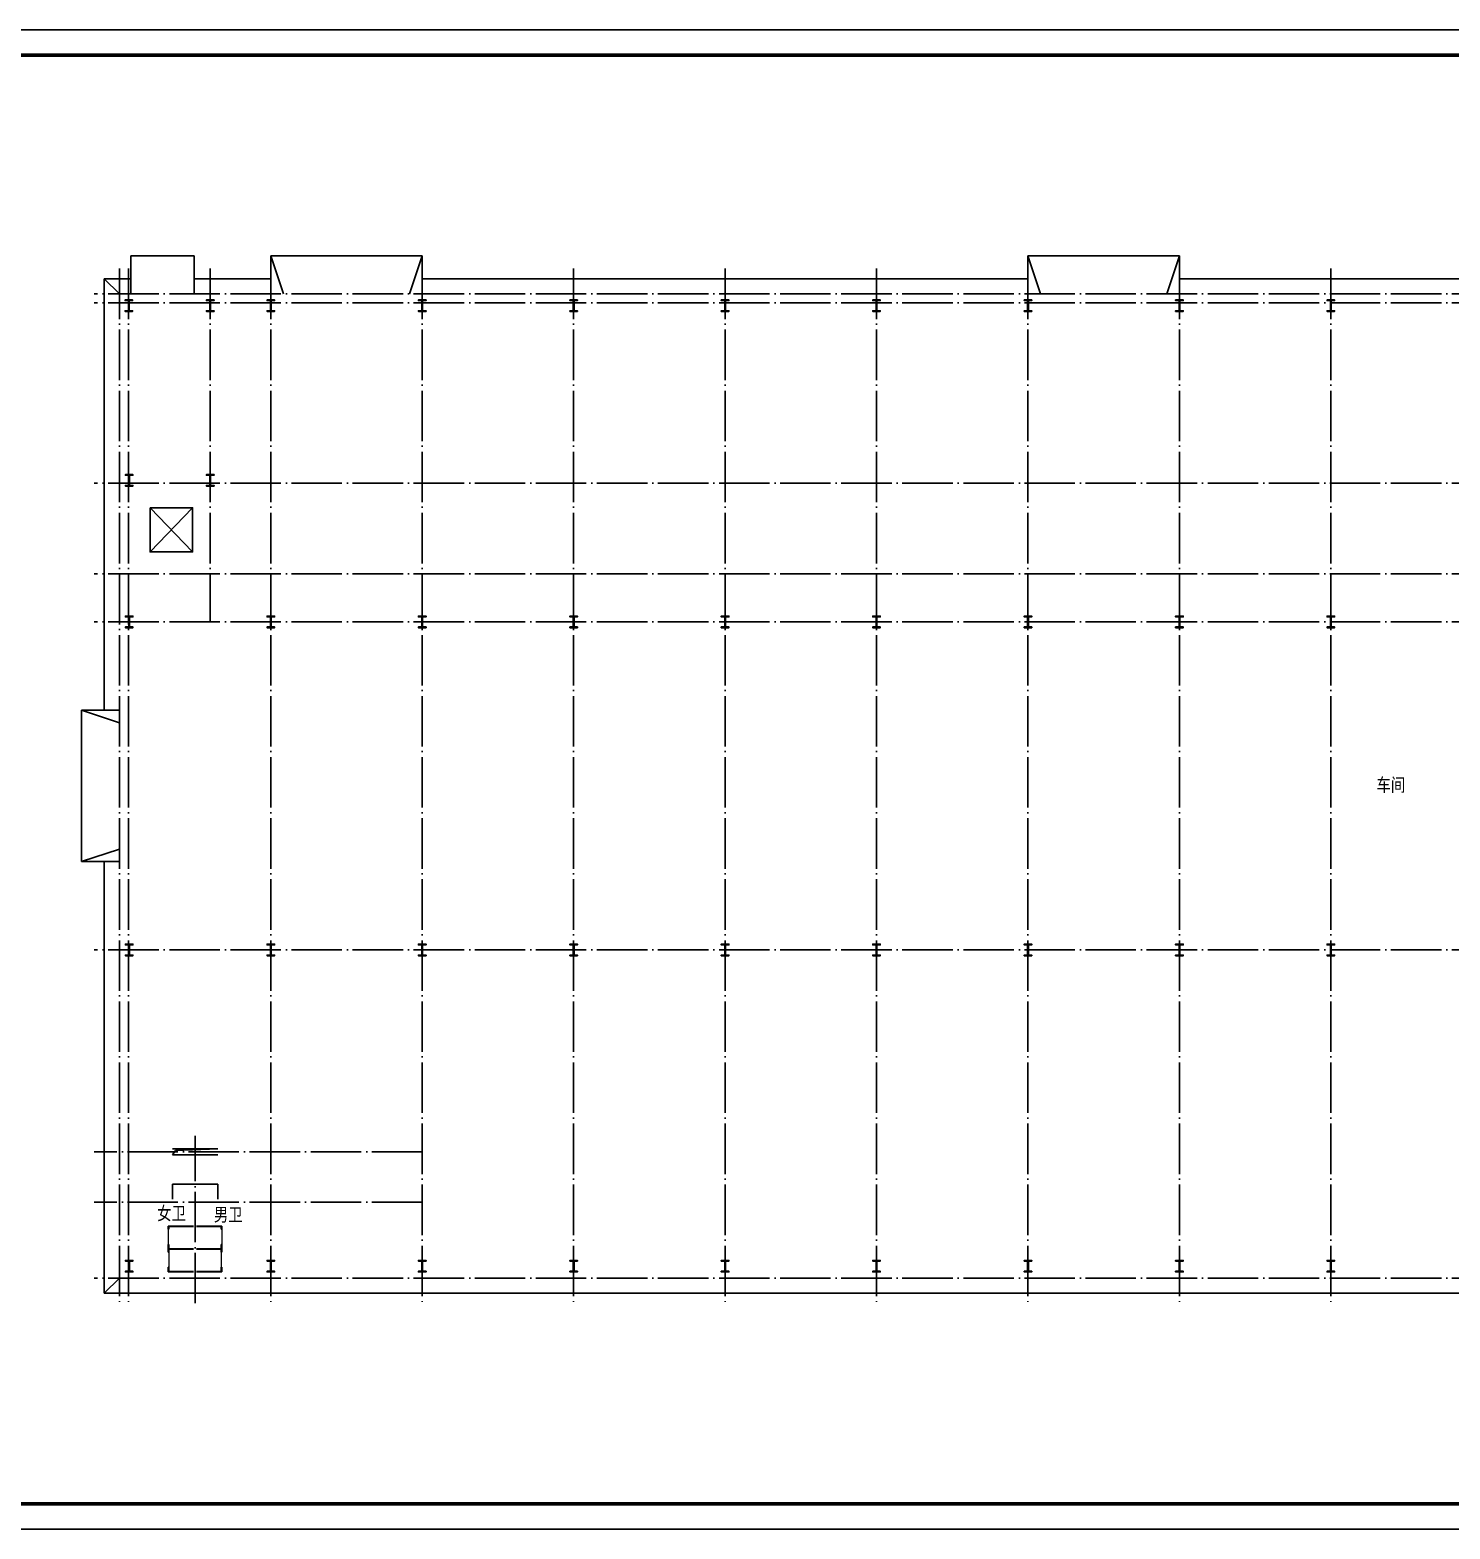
# Model space of a CAD drawing. Extents: x -248860 to 1018944, y -1060852 to 188626.
# Drawn here: x -54485 to 1778, y 19053 to 78453 of the extents above; entities that cross this region are included whole.
import ezdxf
from ezdxf.enums import TextEntityAlignment as Align

# ---------------------------------------------------------------- set-up
doc = ezdxf.new("R2010")
doc.units = 0
doc.header["$LTSCALE"] = 1000
doc.header["$MEASUREMENT"] = 0
doc.linetypes.add('DOTE', pattern=[2.42, 2, -0.2, 0.02, -0.2])
doc.layers.get('0').update_dxf_attribs({"linetype": 'CONTINUOUS'})
for name, color, linetype in [('DOTE', 253, 'DOTE'), ('PUB_TEXT', 7, 'CONTINUOUS'), ('WALL', 6, 'CONTINUOUS'), ('勒脚', 50, 'CONTINUOUS'), ('图框', 4, 'CONTINUOUS'), ('栏板', 42, 'CONTINUOUS'), ('立面图', 40, 'CONTINUOUS'), ('立面白线', 31, 'CONTINUOUS')]:
    doc.layers.add(name, color=color, linetype=linetype)
doc.layers.add('细线', color=8, linetype='CONTINUOUS', lineweight=9)
doc.styles.add('STYLE1', font='tssdeng.shx', dxfattribs={"height": 8, "bigfont": 'tssdchn.shx'})

# ---------------------------------------------------------------- blocks, each defined once
blk = doc.blocks.new('jhyfty')
at = {"layer": '图框'}
blk.add_lwpolyline([(650751, 105710), (776851, 105710), (776851, 165110), (650751, 165110)], close=True, dxfattribs=at)
at = {"layer": '图框', "const_width": 140}
blk.add_lwpolyline([(653251, 164110), (775851, 164110), (775851, 106710), (653251, 106710)], close=True, dxfattribs=at)
blk = doc.blocks.new('钢柱')
blk.add_hatch(color=256).paths.add_polyline_path([(4275, 9436), (4140, 9436), (4140, 9466), (4440, 9466), (4440, 9436), (4305, 9436), (4305, 9036), (4440, 9036), (4440, 9006), (4140, 9006), (4140, 9036), (4275, 9036)])
blk.add_lwpolyline([(4275, 9436), (4140, 9436), (4140, 9466), (4440, 9466), (4440, 9436), (4305, 9436), (4305, 9036), (4440, 9036), (4440, 9006), (4140, 9006), (4140, 9036), (4275, 9036), (4275, 9436), (4140, 9436)])

msp = doc.modelspace()

# ---------------------------------------------------------------- linework, layer by layer
for p, q in [((-49724.3, 59523.3), (-48039.9, 57769.3)), ((-48039.9, 59523.3), (-49724.3, 57769.3))]:
    msp.add_line(p, q)
msp.add_lwpolyline([(-49724.3, 59523.3), (-48039.9, 59523.3), (-48039.9, 57769.3), (-49724.3, 57769.3)], close=True)
at = {"layer": 'DOTE', "linetype": 'DOTE'}
for p, q in [((-50943.9, 68998.5), (-50943.9, 27998.5)), ((-50583.9, 68998.5), (-50583.9, 27998.5)), ((-47343.9, 68998.5), (-47343.9, 54998.5)), ((-44943.9, 68998.5), (-44943.9, 27998.5)), ((-38943.9, 68998.5), (-38943.9, 27998.5)), ((-32943.9, 68998.5), (-32943.9, 27998.5)), ((-26943.9, 68998.5), (-26943.9, 27998.5)), ((-20943.9, 68998.5), (-20943.9, 27998.5)), ((-14943.9, 68998.5), (-14943.9, 27998.5)), ((-8943.9, 68998.5), (-8943.9, 27998.5)), ((-2943.9, 68998.5), (-2943.9, 27998.5)), ((28056.1, 67998.5), (-51943.9, 67998.5)), ((28056.1, 67638.5), (-51943.9, 67638.5)), ((28056.1, 60498.5), (-51943.9, 60498.5)), ((28056.1, 56898.5), (-51943.9, 56898.5)), ((28056.1, 54998.5), (-51943.9, 54998.5)), ((28056.1, 41998.5), (-51943.9, 41998.5)), ((-47943.9, 27998.5), (-47943.9, 34638.1)), ((-38943.9, 33998.5), (-51943.9, 33998.5)), ((-38943.9, 31998.5), (-51943.9, 31998.5)), ((28056.1, 28998.5), (-51943.9, 28998.5))]:
    msp.add_line(p, q, dxfattribs=at)
at = {"layer": '勒脚'}
for p, q in [((-50483.9, 67998.5), (-50483.9, 69498.5)), ((-50483.9, 69498.5), (-47983.9, 69498.5)), ((-47983.9, 67998.5), (-47983.9, 69498.5)), ((-44943.9, 67998.5), (-44943.9, 69498.5)), ((-44943.9, 69498.5), (-38943.9, 69498.5)), ((-44943.9, 69498.5), (-44443.9, 67998.5)), ((-38943.9, 69498.5), (-39443.9, 67998.5)), ((-38943.9, 67998.5), (-38943.9, 69498.5)), ((-14943.9, 67998.5), (-14943.9, 69498.5)), ((-14943.9, 69498.5), (-8943.9, 69498.5)), ((-14943.9, 69498.5), (-14443.9, 67998.5)), ((-8943.9, 69498.5), (-9443.9, 67998.5)), ((-8943.9, 67998.5), (-8943.9, 69498.5)), ((-50483.9, 68598.5), (-51543.9, 68598.5)), ((-51543.9, 68598.5), (-51543.9, 51498.5)), ((-51543.9, 68598.5), (-50943.9, 67998.5)), ((-47983.9, 68598.5), (-44943.9, 68598.5)), ((-38943.9, 68598.5), (-14943.9, 68598.5)), ((-8943.9, 68598.5), (15056.1, 68598.5)), ((-50943.9, 51498.5), (-52443.9, 51498.5)), ((-52443.9, 51498.5), (-52443.9, 45498.5)), ((-52443.9, 51498.5), (-50943.9, 50998.5)), ((-52443.9, 45498.5), (-50943.9, 45998.5)), ((-50943.9, 45498.5), (-52443.9, 45498.5)), ((-51543.9, 45498.5), (-51543.9, 28398.5)), ((-50943.9, 28998.5), (-51543.9, 28398.5)), ((-51543.9, 28398.5), (27656.1, 28398.5))]:
    msp.add_line(p, q, dxfattribs=at)
at = {"layer": '栏板'}
for p, q in [((-49003.9, 30928.5), (-49003.9, 31058.5)), ((-48983.9, 30928.5), (-48983.9, 31038.5)), ((-46903.9, 30928.5), (-46903.9, 31038.5)), ((-46883.9, 30928.5), (-46883.9, 31058.5)), ((-49003.9, 30138.5), (-49003.9, 30328.5)), ((-48983.9, 30158.5), (-48983.9, 30328.5)), ((-46903.9, 30158.5), (-46903.9, 30328.5)), ((-46883.9, 30138.5), (-46883.9, 30328.5)), ((-49003.9, 30028.5), (-49003.9, 30158.5)), ((-49003.9, 30028.5), (-48983.9, 30028.5)), ((-48983.9, 30158.5), (-48003.9, 30158.5)), ((-48983.9, 30158.5), (-48003.9, 30158.5)), ((-48983.9, 30138.5), (-48003.9, 30138.5)), ((-48983.9, 30028.5), (-48983.9, 30138.5)), ((-48983.9, 30138.5), (-48003.9, 30138.5)), ((-46903.9, 30158.5), (-47883.9, 30158.5)), ((-46903.9, 30158.5), (-47883.9, 30158.5)), ((-46903.9, 30138.5), (-47883.9, 30138.5)), ((-46903.9, 30138.5), (-47883.9, 30138.5)), ((-46903.9, 30028.5), (-46903.9, 30138.5)), ((-46883.9, 30028.5), (-46903.9, 30028.5)), ((-46883.9, 30028.5), (-46883.9, 30158.5)), ((-49003.9, 29238.5), (-49003.9, 29428.5)), ((-49003.9, 29258.5), (-48003.9, 29258.5)), ((-49003.9, 29238.5), (-48003.9, 29238.5)), ((-48983.9, 29258.5), (-48983.9, 29428.5)), ((-46883.9, 29258.5), (-47883.9, 29258.5)), ((-46883.9, 29238.5), (-47883.9, 29238.5)), ((-46903.9, 29258.5), (-46903.9, 29428.5)), ((-46883.9, 29238.5), (-46883.9, 29428.5))]:
    msp.add_line(p, q, dxfattribs=at)
at = {"layer": '立面图'}
for p, q in [((-48843.9, 34118.5), (-47043.9, 34118.5)), ((-48843.9, 33878.5), (-48716.5, 34051.2)), ((-48843.9, 33878.5), (-47043.9, 33878.5)), ((-48716.5, 34051.2), (-47043.9, 34118.5)), ((-48843.9, 32118.5), (-48843.9, 32718.5)), ((-48843.9, 32718.5), (-47043.9, 32718.5)), ((-47043.9, 32118.5), (-47043.9, 32718.5)), ((-49003.9, 31058.5), (-48003.9, 31058.5)), ((-49003.9, 31038.5), (-48003.9, 31038.5)), ((-46883.9, 31058.5), (-47883.9, 31058.5)), ((-46883.9, 31038.5), (-47883.9, 31038.5))]:
    msp.add_line(p, q, dxfattribs=at)
at = {"layer": '立面白线'}
for p, q in [((-49003.9, 30928.5), (-48983.9, 30928.5)), ((-46883.9, 30928.5), (-46903.9, 30928.5)), ((-49003.9, 30328.5), (-48983.9, 30328.5)), ((-46883.9, 30328.5), (-46903.9, 30328.5)), ((-49003.9, 29428.5), (-48983.9, 29428.5)), ((-46883.9, 29428.5), (-46903.9, 29428.5))]:
    msp.add_line(p, q, dxfattribs=at)
at = {"layer": '细线'}
for p, q in [((-49003.9, 30928.5), (-49003.9, 30328.5)), ((-46883.9, 30928.5), (-46883.9, 30328.5)), ((-48983.9, 30028.5), (-48983.9, 29428.5)), ((-46903.9, 30028.5), (-46903.9, 29428.5))]:
    msp.add_line(p, q, dxfattribs=at)

# ---------------------------------------------------------------- block references
at = {"xscale": -1, "rotation": 180}
for p in [(-54858.6, 76764.8), (-51633.6, 76764.8), (-49233.6, 76764.8), (-43233.6, 76764.8), (-37233.6, 76764.8), (-31233.6, 76764.8), (-25233.6, 76764.8), (-19233.6, 76764.8), (-13233.6, 76764.8), (-7233.6, 76764.8), (-54843.6, 69844.8), (-51633.6, 69844.8), (-54843.6, 64234.8), (-49233.6, 64234.8), (-43233.6, 64234.8), (-37233.6, 64234.8), (-31233.6, 64234.8), (-25233.6, 64234.8), (-19233.6, 64234.8), (-13233.6, 64234.8), (-7233.6, 64234.8), (-54843.6, 51234.8), (-49233.6, 51234.8), (-43233.6, 51234.8), (-37233.6, 51234.8), (-31233.6, 51234.8), (-25233.6, 51234.8), (-19233.6, 51234.8), (-13233.6, 51234.8), (-7233.6, 51234.8), (-54843.6, 38704.8), (-49233.6, 38704.8), (-43233.6, 38704.8), (-37233.6, 38704.8), (-31233.6, 38704.8), (-25233.6, 38704.8), (-19233.6, 38704.8), (-13233.6, 38704.8), (-7233.6, 38704.8)]:
    msp.add_blockref('钢柱', p, dxfattribs=at)
at = {"layer": 'WALL'}
msp.add_blockref('jhyfty', (-718809.5, -86656.8), dxfattribs=at)

# ---------------------------------------------------------------- texts
at = {"layer": 'PUB_TEXT', "style": 'STYLE1'}
for s, p in [('车间', (-1136.9, 48521.1)), ('女卫', (-49444.7, 31540.3)), ('男卫', (-47199.9, 31491.3))]:
    msp.add_text(s, height=600, dxfattribs=at).set_placement(p, align=Align.MIDDLE_LEFT)

doc.saveas('drawing.dxf')
